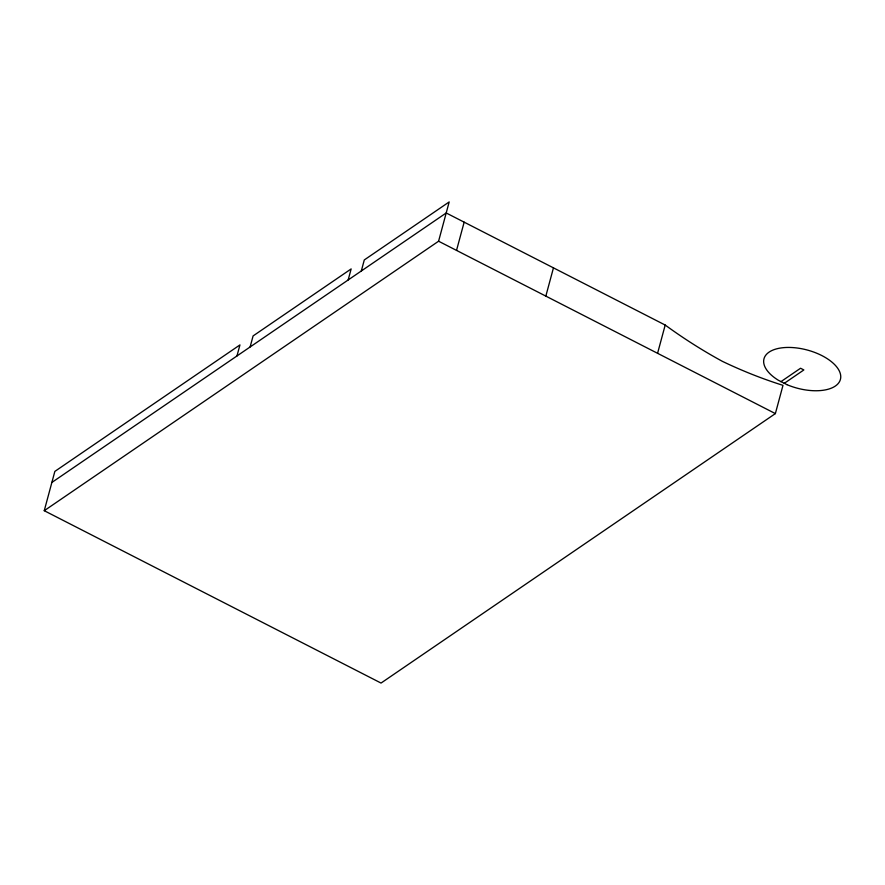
<?xml version="1.0" encoding="UTF-8"?>
<svg xmlns="http://www.w3.org/2000/svg" width="885" height="885" viewBox="0 0 885 885"><rect width="100%" height="100%" fill="white"/><g stroke="black" fill="none" stroke-linecap="round" stroke-linejoin="round"><path stroke-width="1.33" d="M51.872 482.447L446.206 212.975L665.199 325.049A467.479 372.762 55.7 0 0 722.425 361.368A467.479 372.762 55.7 0 0 742.449 370.395L747.482 372.497A467.479 372.762 55.7 0 0 782.993 385.34L775.371 413.594L381.037 683.065L44.25 510.7L54.848 471.406L239.946 344.918L236.959 355.958M250.112 346.975L253.088 335.935L351.146 268.929L348.159 279.97M361.312 270.987L364.288 259.947L449.182 201.935L438.584 241.218L44.25 510.7M456.527 250.411L464.16 222.157M545.835 296.11L553.457 267.867M657.577 353.303L665.199 325.049M780.891 381.678L800.549 368.248L803.857 369.941L784.21 383.371M438.584 241.218L775.371 413.594M786.975 384.665L778.335 380.24A39.571 19.724 15.1 0 1 784.862 347.551A39.571 19.724 15.1 0 1 840.739 376.158A39.571 19.724 15.1 0 1 786.975 384.665"/></g></svg>
